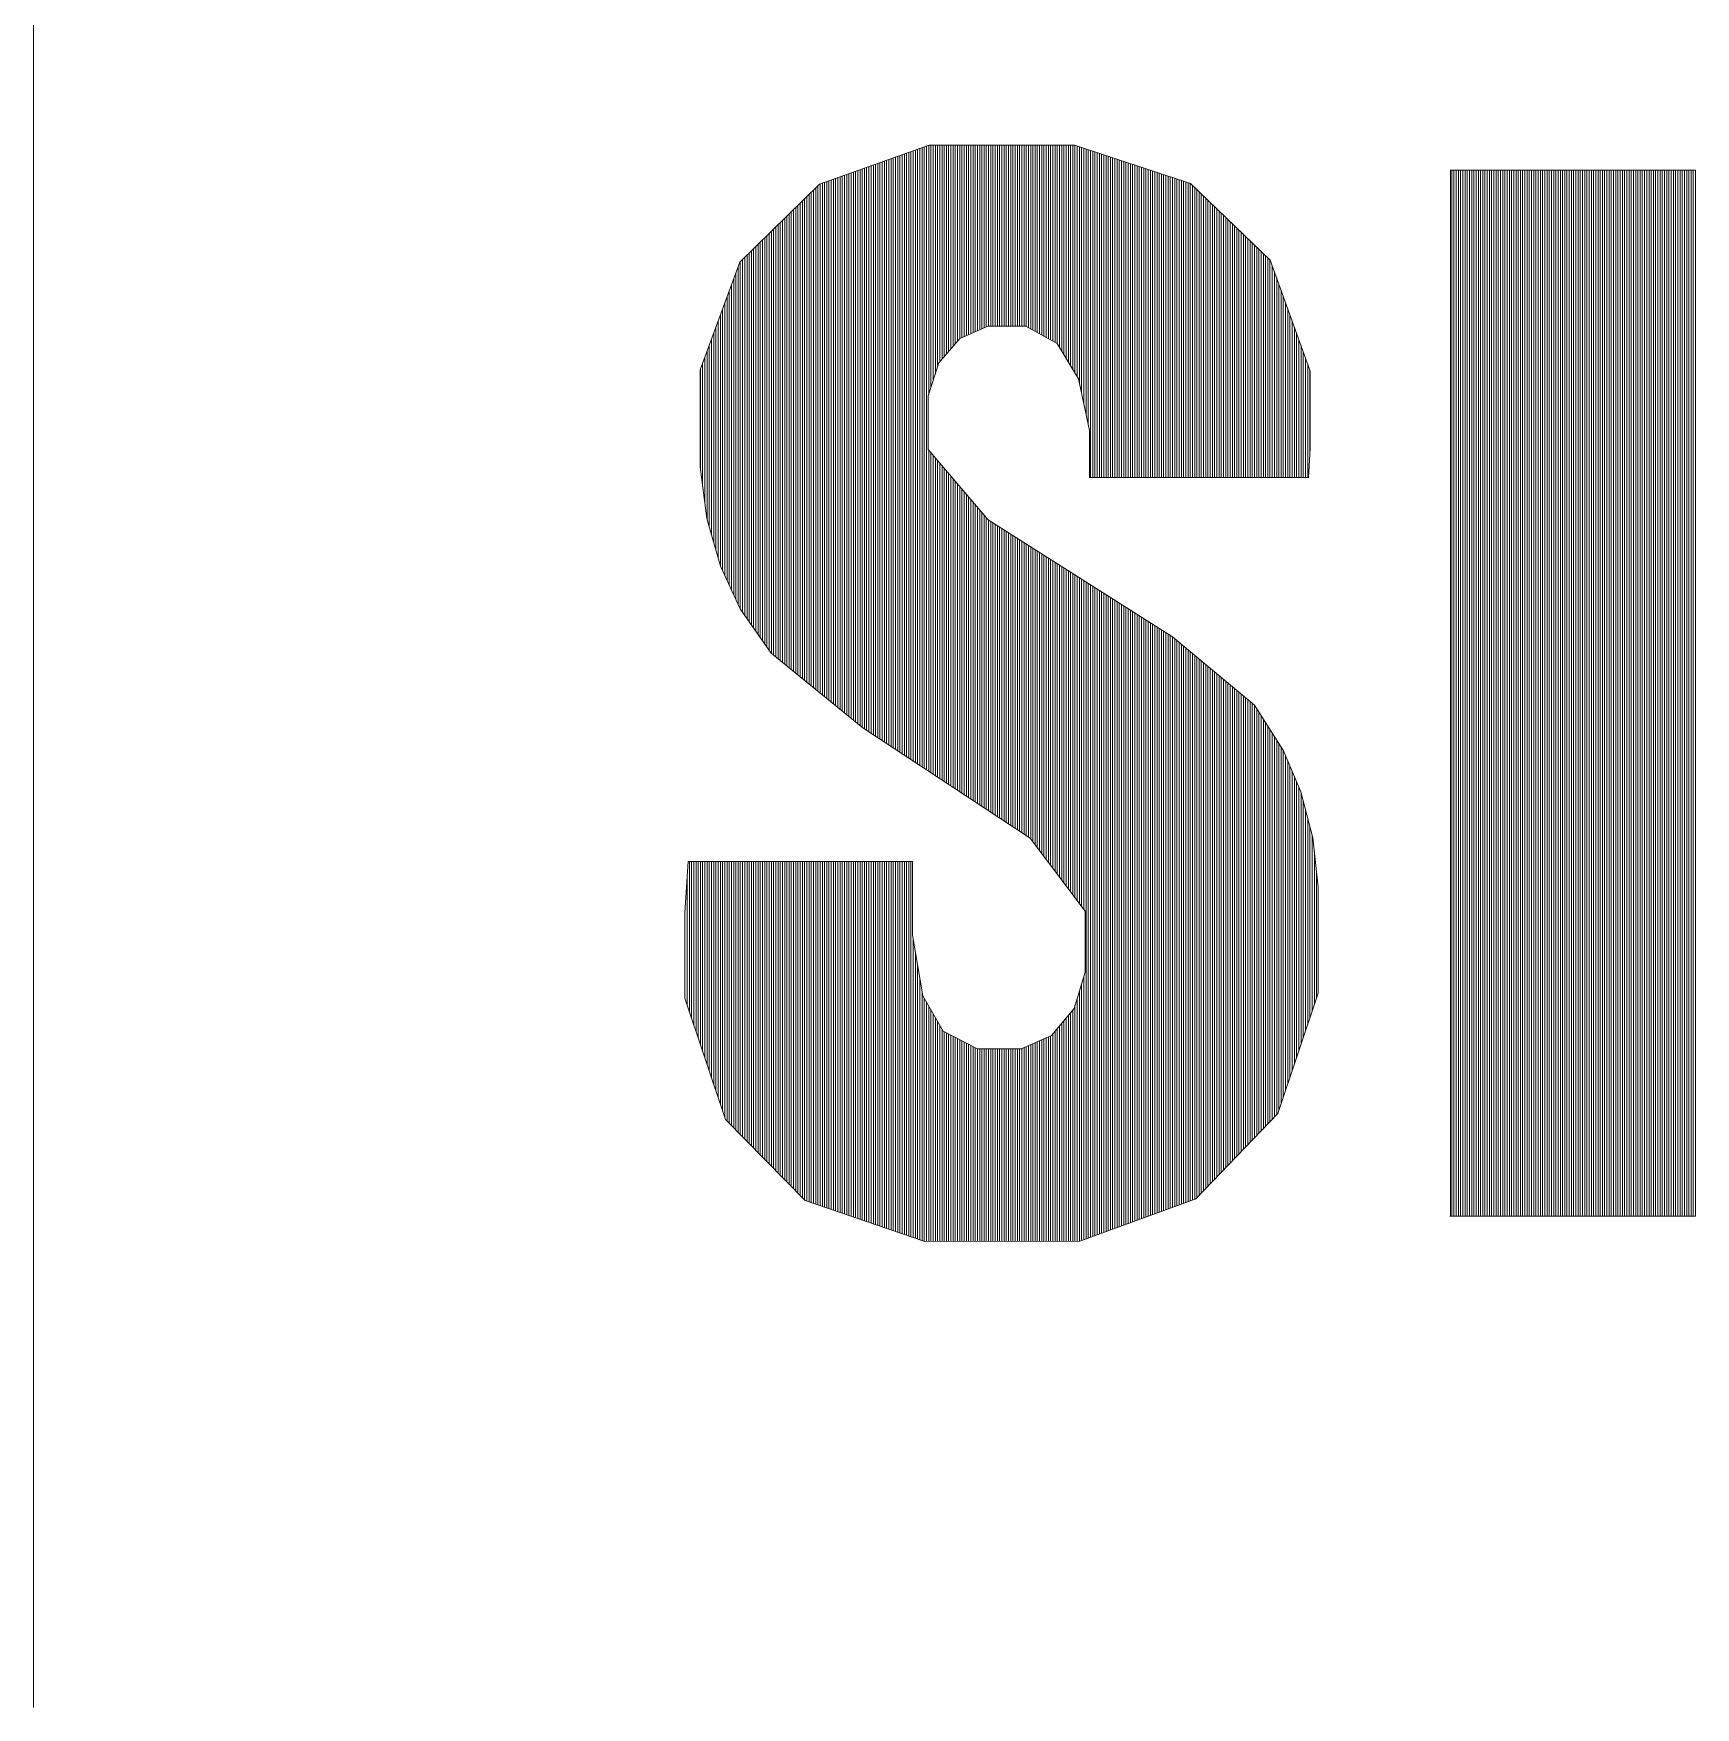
# Model space of a CAD drawing. Header units: millimetres. Extents: x 5 to 846, y 5 to 599.
# Drawn here: x 719.337 to 723.272, y 66 to 69.966 of the extents above; entities that cross this region are included whole.
import ezdxf

# ---------------------------------------------------------------- set-up
doc = ezdxf.new("R2010")
doc.units = ezdxf.units.MM
doc.linetypes.add('XKITLINE00', pattern=[0])
doc.layers.add('Outro tipo de objeto', color=7, linetype='Continuous', lineweight=0)

msp = doc.modelspace()

# ---------------------------------------------------------------- linework, layer by layer
at = {"layer": 'Outro tipo de objeto', "color": 4, "linetype": 'XKITLINE00', "lineweight": 0}
msp.add_line((719.3372, 66.0003), (719.3372, 85.0004), dxfattribs=at)
at = {"layer": 'Outro tipo de objeto', "color": 7, "linetype": 'XKITLINE00', "lineweight": 0}
for p, q in [((721.4573, 69.7014), (721.198, 69.6089)), ((721.3727, 68.2735), (721.3727, 69.6712)), ((721.3779, 68.27), (721.3779, 69.6731)), ((721.3832, 68.2666), (721.3832, 69.6749)), ((721.3884, 68.2631), (721.3884, 69.6768)), ((721.3884, 69.6768), (721.3884, 69.6768)), ((721.3937, 68.2597), (721.3937, 69.6787)), ((721.3989, 69.6806), (721.3989, 69.6806)), ((721.3989, 68.2562), (721.3989, 69.6806)), ((721.4042, 68.2528), (721.4042, 69.6824)), ((721.4042, 69.6824), (721.4042, 69.6824)), ((721.4094, 68.2493), (721.4094, 69.6843)), ((721.4146, 68.2458), (721.4146, 69.6862)), ((721.4146, 69.6862), (721.4146, 69.6862)), ((721.4199, 68.2424), (721.4199, 69.688)), ((721.4251, 68.2389), (721.4251, 69.6899)), ((721.4304, 69.6918), (721.4304, 69.6918)), ((721.4304, 68.2355), (721.4304, 69.6918)), ((721.4304, 69.6918), (721.4304, 69.6918)), ((721.4356, 68.232), (721.4356, 69.6937)), ((721.4409, 68.2286), (721.4409, 69.6955)), ((721.4461, 68.2251), (721.4461, 69.6974)), ((721.4461, 69.6974), (721.4461, 69.6974)), ((721.4514, 68.2217), (721.4514, 69.6993)), ((721.4566, 69.1104), (721.4566, 69.7011)), ((721.8018, 69.7014), (721.4573, 69.7014)), ((721.4619, 69.1268), (721.4619, 69.7014)), ((721.4671, 69.1431), (721.4671, 69.7014)), ((721.4724, 69.1595), (721.4724, 69.7014)), ((721.4724, 69.7014), (721.4724, 69.7014)), ((721.4776, 69.1759), (721.4776, 69.7014)), ((721.4829, 69.1878), (721.4829, 69.7014)), ((721.4881, 69.1939), (721.4881, 69.7014)), ((721.4934, 69.2), (721.4934, 69.7014)), ((721.4986, 69.2061), (721.4986, 69.7014)), ((721.5038, 69.2123), (721.5038, 69.7014)), ((721.5038, 69.7014), (721.5038, 69.7014)), ((721.5091, 69.2184), (721.5091, 69.7014)), ((721.5143, 69.2245), (721.5143, 69.7014)), ((721.5196, 69.2307), (721.5196, 69.7014)), ((721.5248, 69.2368), (721.5248, 69.7014)), ((721.5301, 69.2429), (721.5301, 69.7014)), ((721.5353, 69.2454), (721.5353, 69.7014)), ((721.5406, 69.2478), (721.5406, 69.7014)), ((721.5406, 69.7014), (721.5406, 69.7014)), ((721.5458, 69.2501), (721.5458, 69.7014)), ((721.5511, 69.2524), (721.5511, 69.7014)), ((721.5511, 69.7014), (721.5511, 69.7014)), ((721.5563, 69.2548), (721.5563, 69.7014)), ((721.5616, 69.2571), (721.5616, 69.7014)), ((721.5668, 69.2594), (721.5668, 69.7014)), ((721.5721, 69.2618), (721.5721, 69.7014)), ((721.5721, 69.7014), (721.5721, 69.7014)), ((721.5773, 69.2641), (721.5773, 69.7014)), ((721.5826, 69.2664), (721.5826, 69.7014)), ((721.5878, 69.2688), (721.5878, 69.7014)), ((721.593, 69.2711), (721.593, 69.7014)), ((721.5983, 69.2727), (721.5983, 69.7014)), ((721.5983, 69.7014), (721.5983, 69.7014)), ((721.6035, 69.2727), (721.6035, 69.7014)), ((721.6088, 69.2727), (721.6088, 69.7014)), ((721.614, 69.2727), (721.614, 69.7014)), ((721.6193, 69.2727), (721.6193, 69.7014)), ((721.6245, 69.2727), (721.6245, 69.7014)), ((721.6298, 69.2727), (721.6298, 69.7014)), ((721.635, 69.2727), (721.635, 69.7014)), ((721.6403, 69.2727), (721.6403, 69.7014)), ((721.6403, 69.7014), (721.6403, 69.7014)), ((721.6455, 69.2727), (721.6455, 69.7014)), ((721.6508, 69.2727), (721.6508, 69.7014)), ((721.656, 69.2727), (721.656, 69.7014)), ((721.6613, 69.2727), (721.6613, 69.7014)), ((721.6613, 69.7014), (721.6613, 69.7014)), ((721.6665, 69.2727), (721.6665, 69.7014)), ((721.6717, 69.2727), (721.6717, 69.7014)), ((721.6717, 69.7014), (721.6717, 69.7014)), ((721.677, 69.2727), (721.677, 69.7014)), ((721.677, 69.7014), (721.677, 69.7014)), ((721.6822, 69.2727), (721.6822, 69.7014)), ((721.6875, 69.2722), (721.6875, 69.7014)), ((721.6875, 69.7014), (721.6875, 69.7014)), ((721.6927, 69.2693), (721.6927, 69.7014)), ((721.698, 69.2663), (721.698, 69.7014)), ((721.7032, 69.2634), (721.7032, 69.7014)), ((721.7032, 69.7014), (721.7032, 69.7014)), ((721.7085, 69.2604), (721.7085, 69.7014)), ((721.7137, 69.2575), (721.7137, 69.7014)), ((721.719, 69.2545), (721.719, 69.7014)), ((721.7242, 69.2516), (721.7242, 69.7014)), ((721.7295, 69.2486), (721.7295, 69.7014)), ((721.7347, 69.2456), (721.7347, 69.7014)), ((721.74, 69.2427), (721.74, 69.7014)), ((721.7452, 69.2397), (721.7452, 69.7014)), ((721.7505, 69.2368), (721.7505, 69.7014)), ((721.7505, 69.7014), (721.7505, 69.7014)), ((721.7557, 69.2338), (721.7557, 69.7014)), ((721.7609, 69.2308), (721.7609, 69.7014)), ((721.7662, 69.2221), (721.7662, 69.7014)), ((721.7662, 69.7014), (721.7662, 69.7014)), ((721.7714, 69.2135), (721.7714, 69.7014)), ((721.7767, 69.2049), (721.7767, 69.7014)), ((721.7819, 69.1963), (721.7819, 69.7014)), ((721.7872, 69.1876), (721.7872, 69.7014)), ((721.7924, 69.179), (721.7924, 69.7014)), ((721.7924, 69.7014), (721.7924, 69.7014)), ((721.7977, 69.1704), (721.7977, 69.7014)), ((722.076, 69.6105), (721.8018, 69.7014)), ((721.8029, 69.1617), (721.8029, 69.701)), ((721.8082, 69.1531), (721.8082, 69.6993)), ((721.8134, 69.1386), (721.8134, 69.6975)), ((721.8187, 69.1134), (721.8187, 69.6958)), ((721.8239, 69.0882), (721.8239, 69.6941)), ((721.8292, 69.0629), (721.8292, 69.6923)), ((721.8344, 69.0377), (721.8344, 69.6906)), ((721.8396, 68.9137), (721.8396, 69.6888)), ((721.8449, 68.9137), (721.8449, 69.6871)), ((721.8449, 69.6871), (721.8449, 69.6871)), ((721.8501, 68.9137), (721.8501, 69.6854)), ((721.8554, 68.9137), (721.8554, 69.6836)), ((721.8606, 68.9137), (721.8606, 69.6819)), ((721.8659, 68.9137), (721.8659, 69.6801)), ((721.8711, 68.9137), (721.8711, 69.6784)), ((721.8764, 69.6767), (721.8764, 69.6767)), ((721.8764, 68.9137), (721.8764, 69.6767)), ((721.8816, 68.9137), (721.8816, 69.6749)), ((721.8869, 68.9137), (721.8869, 69.6732)), ((721.8921, 68.9137), (721.8921, 69.6714)), ((721.8921, 69.6714), (721.8921, 69.6714)), ((721.8974, 69.6697), (721.8974, 69.6697)), ((721.8974, 68.9137), (721.8974, 69.6697)), ((721.2572, 68.3563), (721.2572, 69.63)), ((721.2625, 68.352), (721.2625, 69.6319)), ((721.2625, 69.6319), (721.2625, 69.6319)), ((721.2677, 68.3477), (721.2677, 69.6338)), ((721.2677, 69.6338), (721.2677, 69.6338)), ((721.273, 69.6356), (721.273, 69.6356)), ((721.273, 68.3435), (721.273, 69.6356)), ((721.2782, 68.3392), (721.2782, 69.6375)), ((721.2835, 68.3349), (721.2835, 69.6394)), ((721.2887, 68.3306), (721.2887, 69.6412)), ((721.294, 69.6431), (721.294, 69.6431)), ((721.294, 68.3264), (721.294, 69.6431)), ((721.2992, 68.3221), (721.2992, 69.645)), ((721.3045, 68.3184), (721.3045, 69.6469)), ((721.3097, 68.315), (721.3097, 69.6487)), ((721.315, 69.6506), (721.315, 69.6506)), ((721.315, 68.3115), (721.315, 69.6506)), ((721.3202, 68.3081), (721.3202, 69.6525)), ((721.3255, 68.3046), (721.3255, 69.6543)), ((721.3307, 68.3012), (721.3307, 69.6562)), ((721.3359, 68.2977), (721.3359, 69.6581)), ((721.3412, 68.2942), (721.3412, 69.66)), ((721.3464, 68.2908), (721.3464, 69.6618)), ((721.3517, 68.2873), (721.3517, 69.6637)), ((721.3517, 69.6637), (721.3517, 69.6637)), ((721.3569, 68.2839), (721.3569, 69.6656)), ((721.3622, 68.2804), (721.3622, 69.6674)), ((721.3674, 68.277), (721.3674, 69.6693)), ((721.9026, 68.9137), (721.9026, 69.668)), ((721.9079, 68.9137), (721.9079, 69.6662)), ((721.9131, 68.9137), (721.9131, 69.6645)), ((721.9184, 68.9137), (721.9184, 69.6628)), ((721.9236, 68.9137), (721.9236, 69.661)), ((721.9288, 69.6593), (721.9288, 69.6593)), ((721.9288, 68.9137), (721.9288, 69.6593)), ((721.9341, 68.9137), (721.9341, 69.6575)), ((721.9341, 69.6575), (721.9341, 69.6575)), ((721.9393, 68.9137), (721.9393, 69.6558)), ((721.9393, 69.6558), (721.9393, 69.6558)), ((721.9446, 68.9137), (721.9446, 69.6541)), ((721.9446, 69.6541), (721.9446, 69.6541)), ((721.9498, 68.9137), (721.9498, 69.6523)), ((721.9551, 68.9137), (721.9551, 69.6506)), ((721.9603, 69.6488), (721.9603, 69.6488)), ((721.9603, 68.9137), (721.9603, 69.6488)), ((721.9656, 68.9137), (721.9656, 69.6471)), ((721.9656, 69.6471), (721.9656, 69.6471)), ((721.9708, 68.9137), (721.9708, 69.6454)), ((721.9708, 69.6454), (721.9708, 69.6454)), ((721.9761, 68.9137), (721.9761, 69.6436)), ((721.9761, 69.6436), (721.9761, 69.6436)), ((721.9813, 68.9137), (721.9813, 69.6419)), ((721.9866, 68.9137), (721.9866, 69.6401)), ((721.9918, 68.9137), (721.9918, 69.6384)), ((721.9971, 68.9137), (721.9971, 69.6367)), ((722.0023, 68.9137), (722.0023, 69.6349)), ((722.0023, 69.6349), (722.0023, 69.6349)), ((722.0076, 69.6332), (722.0076, 69.6332)), ((722.0076, 68.9137), (722.0076, 69.6332)), ((722.0128, 68.9137), (722.0128, 69.6314)), ((722.6918, 67.1643), (722.6918, 69.6419)), ((722.6918, 69.6419), (723.272, 69.6419)), ((722.6949, 67.1638), (722.6949, 69.6419)), ((722.7001, 67.1638), (722.7001, 69.6419)), ((722.7054, 67.1638), (722.7054, 69.6419)), ((722.7106, 67.1638), (722.7106, 69.6419)), ((722.7159, 67.1638), (722.7159, 69.6419)), ((722.7211, 67.1638), (722.7211, 69.6419)), ((722.7264, 67.1638), (722.7264, 69.6419)), ((722.7316, 67.1638), (722.7316, 69.6419)), ((722.7369, 67.1638), (722.7369, 69.6419)), ((722.7421, 67.1638), (722.7421, 69.6419)), ((722.7474, 67.1638), (722.7474, 69.6419)), ((722.7526, 67.1638), (722.7526, 69.6419)), ((722.7579, 67.1638), (722.7579, 69.6419)), ((722.7631, 67.1638), (722.7631, 69.6419)), ((722.7684, 67.1638), (722.7684, 69.6419)), ((722.7736, 67.1638), (722.7736, 69.6419)), ((722.7788, 67.1638), (722.7788, 69.6419)), ((722.7841, 67.1638), (722.7841, 69.6419)), ((722.7893, 67.1638), (722.7893, 69.6419)), ((722.7946, 67.1638), (722.7946, 69.6419)), ((722.7998, 67.1638), (722.7998, 69.6419)), ((722.8051, 67.1638), (722.8051, 69.6419)), ((722.8103, 67.1638), (722.8103, 69.6419)), ((722.8156, 67.1638), (722.8156, 69.6419)), ((722.8208, 67.1638), (722.8208, 69.6419)), ((722.8261, 67.1638), (722.8261, 69.6419)), ((722.8313, 67.1638), (722.8313, 69.6419)), ((722.8366, 67.1638), (722.8366, 69.6419)), ((722.8418, 67.1638), (722.8418, 69.6419)), ((722.8471, 67.1638), (722.8471, 69.6419)), ((722.8523, 67.1638), (722.8523, 69.6419)), ((722.8576, 67.1638), (722.8576, 69.6419)), ((722.8628, 67.1638), (722.8628, 69.6419)), ((722.868, 67.1638), (722.868, 69.6419)), ((722.8733, 67.1638), (722.8733, 69.6419)), ((722.8785, 67.1638), (722.8785, 69.6419)), ((722.8838, 67.1638), (722.8838, 69.6419)), ((722.889, 67.1638), (722.889, 69.6419)), ((722.8943, 67.1638), (722.8943, 69.6419)), ((722.8995, 67.1638), (722.8995, 69.6419)), ((722.9048, 67.1638), (722.9048, 69.6419)), ((722.91, 67.1638), (722.91, 69.6419)), ((722.9153, 67.1638), (722.9153, 69.6419)), ((722.9205, 67.1638), (722.9205, 69.6419)), ((722.9258, 67.1638), (722.9258, 69.6419)), ((722.931, 67.1638), (722.931, 69.6419)), ((722.9363, 67.1638), (722.9363, 69.6419)), ((722.9415, 67.1638), (722.9415, 69.6419)), ((722.9467, 67.1638), (722.9467, 69.6419)), ((722.952, 67.1638), (722.952, 69.6419)), ((722.9572, 67.1638), (722.9572, 69.6419)), ((722.9625, 67.1638), (722.9625, 69.6419)), ((722.9677, 67.1638), (722.9677, 69.6419)), ((722.973, 67.1638), (722.973, 69.6419)), ((722.9782, 67.1638), (722.9782, 69.6419)), ((722.9835, 67.1638), (722.9835, 69.6419)), ((722.9887, 67.1638), (722.9887, 69.6419)), ((722.994, 67.1638), (722.994, 69.6419)), ((722.9992, 67.1638), (722.9992, 69.6419)), ((723.0045, 67.1638), (723.0045, 69.6419)), ((723.0097, 67.1638), (723.0097, 69.6419)), ((723.015, 67.1638), (723.015, 69.6419)), ((723.0202, 67.1638), (723.0202, 69.6419)), ((723.0255, 67.1638), (723.0255, 69.6419)), ((723.0307, 67.1638), (723.0307, 69.6419)), ((723.0359, 67.1638), (723.0359, 69.6419)), ((723.0412, 67.1638), (723.0412, 69.6419)), ((723.0464, 67.1638), (723.0464, 69.6419)), ((723.0517, 67.1638), (723.0517, 69.6419)), ((723.0569, 67.1638), (723.0569, 69.6419)), ((723.0622, 67.1638), (723.0622, 69.6419)), ((723.0674, 67.1638), (723.0674, 69.6419)), ((723.0727, 67.1638), (723.0727, 69.6419)), ((723.0779, 67.1638), (723.0779, 69.6419)), ((723.0832, 67.1638), (723.0832, 69.6419)), ((723.0884, 67.1638), (723.0884, 69.6419)), ((723.0937, 67.1638), (723.0937, 69.6419)), ((723.0989, 67.1638), (723.0989, 69.6419)), ((723.1042, 67.1638), (723.1042, 69.6419)), ((723.1094, 67.1638), (723.1094, 69.6419)), ((723.1146, 67.1638), (723.1146, 69.6419)), ((723.1199, 67.1638), (723.1199, 69.6419)), ((723.1251, 67.1638), (723.1251, 69.6419)), ((723.1304, 67.1638), (723.1304, 69.6419)), ((723.1356, 67.1638), (723.1356, 69.6419)), ((723.1409, 67.1638), (723.1409, 69.6419)), ((723.1461, 67.1638), (723.1461, 69.6419)), ((723.1514, 67.1638), (723.1514, 69.6419)), ((723.1566, 67.1638), (723.1566, 69.6419)), ((723.1619, 67.1638), (723.1619, 69.6419)), ((723.1671, 67.1638), (723.1671, 69.6419)), ((723.1724, 67.1638), (723.1724, 69.6419)), ((723.1776, 67.1638), (723.1776, 69.6419)), ((723.1829, 67.1638), (723.1829, 69.6419)), ((723.1881, 67.1638), (723.1881, 69.6419)), ((723.1934, 67.1638), (723.1934, 69.6419)), ((723.1986, 67.1638), (723.1986, 69.6419)), ((723.2038, 67.1638), (723.2038, 69.6419)), ((723.2091, 67.1638), (723.2091, 69.6419)), ((723.2143, 67.1638), (723.2143, 69.6419)), ((723.2196, 67.1638), (723.2196, 69.6419)), ((723.2248, 67.1638), (723.2248, 69.6419)), ((723.2301, 67.1638), (723.2301, 69.6419)), ((723.2353, 67.1638), (723.2353, 69.6419)), ((723.2406, 67.1638), (723.2406, 69.6419)), ((723.2458, 67.1638), (723.2458, 69.6419)), ((723.2511, 67.1638), (723.2511, 69.6419)), ((723.2563, 67.1638), (723.2563, 69.6419)), ((723.2616, 67.1638), (723.2616, 69.6419)), ((723.2668, 67.1638), (723.2668, 69.6419)), ((723.272, 69.6419), (723.272, 67.1638)), ((721.198, 69.6089), (721.0096, 69.4239)), ((721.1838, 68.4161), (721.1838, 69.5949)), ((721.1838, 69.5949), (721.1838, 69.5949)), ((721.189, 68.4118), (721.189, 69.6001)), ((721.1943, 68.4076), (721.1943, 69.6052)), ((721.1943, 69.6052), (721.1943, 69.6052)), ((721.1995, 68.4033), (721.1995, 69.6094)), ((721.1995, 69.6094), (721.1995, 69.6094)), ((721.2048, 68.399), (721.2048, 69.6113)), ((721.21, 68.3947), (721.21, 69.6132)), ((721.2153, 68.3905), (721.2153, 69.615)), ((721.2205, 68.3862), (721.2205, 69.6169)), ((721.2258, 68.3819), (721.2258, 69.6188)), ((721.231, 68.3777), (721.231, 69.6207)), ((721.2363, 68.3734), (721.2363, 69.6225)), ((721.2415, 68.3691), (721.2415, 69.6244)), ((721.2467, 68.3648), (721.2467, 69.6263)), ((721.252, 68.3606), (721.252, 69.6281)), ((722.018, 68.9137), (722.018, 69.6297)), ((722.018, 69.6297), (722.018, 69.6297)), ((722.0233, 68.9137), (722.0233, 69.628)), ((722.0285, 68.9137), (722.0285, 69.6262)), ((722.0285, 69.6262), (722.0285, 69.6262)), ((722.0338, 68.9137), (722.0338, 69.6245)), ((722.039, 68.9137), (722.039, 69.6227)), ((722.039, 69.6227), (722.039, 69.6227)), ((722.0443, 68.9137), (722.0443, 69.621)), ((722.0443, 69.621), (722.0443, 69.621)), ((722.0495, 68.9137), (722.0495, 69.6193)), ((722.0548, 68.9137), (722.0548, 69.6175)), ((722.0548, 69.6175), (722.0548, 69.6175)), ((722.06, 68.9137), (722.06, 69.6158)), ((722.06, 69.6158), (722.06, 69.6158)), ((722.0653, 68.9137), (722.0653, 69.6141)), ((722.0705, 68.9137), (722.0705, 69.6123)), ((722.0758, 69.6106), (722.0758, 69.6106)), ((722.0758, 68.9137), (722.0758, 69.6106)), ((722.0758, 69.6106), (722.0758, 69.6106)), ((722.2652, 69.4289), (722.076, 69.6105)), ((722.081, 68.9137), (722.081, 69.6057)), ((722.081, 69.6057), (722.081, 69.6057)), ((722.0863, 68.9137), (722.0863, 69.6007)), ((722.0915, 68.9137), (722.0915, 69.5956)), ((722.0915, 69.5956), (722.0915, 69.5956)), ((722.0967, 68.9137), (722.0967, 69.5906)), ((721.1418, 68.4503), (721.1418, 69.5537)), ((721.1418, 69.5537), (721.1418, 69.5537)), ((721.1471, 68.446), (721.1471, 69.5589)), ((721.1523, 68.4418), (721.1523, 69.564)), ((721.1576, 68.4375), (721.1576, 69.5692)), ((721.1628, 68.4332), (721.1628, 69.5743)), ((721.1628, 69.5743), (721.1628, 69.5743)), ((721.168, 68.4289), (721.168, 69.5795)), ((721.168, 69.5795), (721.168, 69.5795)), ((721.1733, 68.4247), (721.1733, 69.5846)), ((721.1785, 68.4204), (721.1785, 69.5898)), ((721.1785, 69.5898), (721.1785, 69.5898)), ((722.102, 68.9137), (722.102, 69.5855)), ((722.1072, 68.9137), (722.1072, 69.5805)), ((722.1072, 69.5805), (722.1072, 69.5805)), ((722.1125, 68.9137), (722.1125, 69.5755)), ((722.1177, 68.9137), (722.1177, 69.5704)), ((722.123, 68.9137), (722.123, 69.5654)), ((722.123, 69.5654), (722.123, 69.5654)), ((722.1282, 68.9137), (722.1282, 69.5604)), ((722.1335, 68.9137), (722.1335, 69.5553)), ((722.1335, 69.5553), (722.1335, 69.5553)), ((721.0998, 68.4845), (721.0998, 69.5125)), ((721.1051, 68.4802), (721.1051, 69.5177)), ((721.1103, 68.4759), (721.1103, 69.5228)), ((721.1103, 69.5228), (721.1103, 69.5228)), ((721.1156, 68.4717), (721.1156, 69.528)), ((721.1208, 68.4674), (721.1208, 69.5331)), ((721.1208, 69.5331), (721.1208, 69.5331)), ((721.1261, 68.4631), (721.1261, 69.5383)), ((721.1313, 68.4588), (721.1313, 69.5434)), ((721.1313, 69.5434), (721.1313, 69.5434)), ((721.1366, 68.4546), (721.1366, 69.5486)), ((722.1387, 68.9137), (722.1387, 69.5503)), ((722.144, 68.9137), (722.144, 69.5453)), ((722.1492, 68.9137), (722.1492, 69.5402)), ((722.1545, 68.9137), (722.1545, 69.5352)), ((722.1545, 69.5352), (722.1545, 69.5352)), ((722.1597, 68.9137), (722.1597, 69.5302)), ((722.1597, 69.5302), (722.1597, 69.5302)), ((722.165, 68.9137), (722.165, 69.5251)), ((722.165, 69.5251), (722.165, 69.5251)), ((722.1702, 69.5201), (722.1702, 69.5201)), ((722.1702, 68.9137), (722.1702, 69.5201)), ((722.1755, 68.9137), (722.1755, 69.515)), ((722.1755, 69.515), (722.1755, 69.515)), ((721.0631, 69.4765), (721.0631, 69.4765)), ((721.0631, 68.5271), (721.0631, 69.4765)), ((721.0631, 69.4765), (721.0631, 69.4765)), ((721.0684, 68.5196), (721.0684, 69.4816)), ((721.0684, 69.4816), (721.0684, 69.4816)), ((721.0736, 68.5121), (721.0736, 69.4868)), ((721.0788, 68.5046), (721.0788, 69.4919)), ((721.0788, 69.4919), (721.0788, 69.4919)), ((721.0841, 68.4973), (721.0841, 69.4971)), ((721.0893, 68.493), (721.0893, 69.5022)), ((721.0893, 69.5022), (721.0893, 69.5022)), ((721.0946, 68.4888), (721.0946, 69.5074)), ((722.1807, 69.51), (722.1807, 69.51)), ((722.1807, 68.9137), (722.1807, 69.51)), ((722.1859, 68.9137), (722.1859, 69.505)), ((722.1912, 68.9137), (722.1912, 69.4999)), ((722.1964, 68.9137), (722.1964, 69.4949)), ((722.2017, 68.9137), (722.2017, 69.4899)), ((722.2069, 69.4848), (722.2069, 69.4848)), ((722.2069, 68.9137), (722.2069, 69.4848)), ((722.2122, 68.9137), (722.2122, 69.4798)), ((722.2122, 69.4798), (722.2122, 69.4798)), ((722.2174, 68.9137), (722.2174, 69.4748)), ((722.2174, 69.4748), (722.2174, 69.4748)), ((721.0211, 68.5871), (721.0211, 69.4352)), ((721.0211, 69.4352), (721.0211, 69.4352)), ((721.0264, 68.5796), (721.0264, 69.4404)), ((721.0264, 69.4404), (721.0264, 69.4404)), ((721.0316, 68.5721), (721.0316, 69.4455)), ((721.0369, 68.5646), (721.0369, 69.4507)), ((721.0369, 69.4507), (721.0369, 69.4507)), ((721.0421, 68.5571), (721.0421, 69.4558)), ((721.0474, 68.5496), (721.0474, 69.461)), ((721.0526, 68.5421), (721.0526, 69.4661)), ((721.0579, 68.5346), (721.0579, 69.4713)), ((722.2227, 68.9137), (722.2227, 69.4697)), ((722.2279, 68.9137), (722.2279, 69.4647)), ((722.2332, 68.9137), (722.2332, 69.4596)), ((722.2384, 69.4546), (722.2384, 69.4546)), ((722.2384, 68.9137), (722.2384, 69.4546)), ((722.2437, 68.9137), (722.2437, 69.4496)), ((722.2437, 69.4496), (722.2437, 69.4496)), ((722.2489, 68.9137), (722.2489, 69.4445)), ((722.2542, 68.9137), (722.2542, 69.4395)), ((722.2542, 69.4395), (722.2542, 69.4395)), ((722.2594, 68.9137), (722.2594, 69.4345)), ((722.2594, 69.4345), (722.2594, 69.4345)), ((721.0096, 69.4239), (720.9153, 69.1689)), ((721.0001, 68.6246), (721.0001, 69.3984)), ((721.0054, 68.6132), (721.0054, 69.4126)), ((721.0106, 68.602), (721.0106, 69.4249)), ((721.0106, 69.4249), (721.0106, 69.4249)), ((721.0159, 69.4301), (721.0159, 69.4301)), ((721.0159, 68.5946), (721.0159, 69.4301)), ((722.2646, 68.9137), (722.2646, 69.4294)), ((722.36, 69.1657), (722.2652, 69.4289)), ((722.2699, 68.9137), (722.2699, 69.4158)), ((722.2699, 69.4158), (722.2699, 69.4158)), ((722.2751, 68.9137), (722.2751, 69.4012)), ((720.9844, 68.6588), (720.9844, 69.3558)), ((720.9896, 68.6474), (720.9896, 69.37)), ((720.9896, 69.37), (720.9896, 69.37)), ((720.9949, 68.636), (720.9949, 69.3842)), ((722.2804, 68.9137), (722.2804, 69.3867)), ((722.2856, 68.9137), (722.2856, 69.3721)), ((722.2856, 69.3721), (722.2856, 69.3721)), ((722.2909, 68.9137), (722.2909, 69.3575)), ((722.2909, 69.3575), (722.2909, 69.3575)), ((720.9687, 68.693), (720.9687, 69.3132)), ((720.9739, 68.6816), (720.9739, 69.3274)), ((720.9792, 69.3416), (720.9792, 69.3416)), ((720.9792, 68.6702), (720.9792, 69.3416)), ((722.2961, 68.9137), (722.2961, 69.3429)), ((722.3014, 68.9137), (722.3014, 69.3284)), ((722.3066, 68.9137), (722.3066, 69.3138)), ((720.9582, 68.723), (720.9582, 69.2848)), ((720.9634, 68.7046), (720.9634, 69.299)), ((722.3119, 68.9137), (722.3119, 69.2992)), ((722.3171, 68.9137), (722.3171, 69.2847)), ((722.3171, 69.2847), (722.3171, 69.2847)), ((720.9424, 68.7783), (720.9424, 69.2422)), ((720.9424, 69.2422), (720.9424, 69.2422)), ((720.9477, 68.7598), (720.9477, 69.2564)), ((720.9529, 68.7414), (720.9529, 69.2706)), ((721.4806, 69.1851), (721.5304, 69.2432)), ((721.5304, 69.2432), (721.5966, 69.2727)), ((721.5966, 69.2727), (721.6867, 69.2727)), ((721.6867, 69.2727), (721.7608, 69.2309)), ((722.3224, 68.9137), (722.3224, 69.2701)), ((722.3276, 68.9137), (722.3276, 69.2555)), ((722.3329, 68.9137), (722.3329, 69.241)), ((722.3329, 69.241), (722.3329, 69.241)), ((720.9267, 68.8531), (720.9267, 69.1996)), ((720.9319, 68.8151), (720.9319, 69.2138)), ((720.9372, 68.7967), (720.9372, 69.228)), ((721.7608, 69.2309), (721.8116, 69.1475)), ((722.3381, 68.9137), (722.3381, 69.2264)), ((722.3434, 68.9137), (722.3434, 69.2118)), ((722.3434, 69.2118), (722.3434, 69.2118)), ((722.3486, 68.9137), (722.3486, 69.1972)), ((720.9153, 69.1689), (720.9153, 68.939)), ((720.9162, 68.9326), (720.9162, 69.1712)), ((720.9214, 68.8928), (720.9214, 69.1854)), ((721.4555, 69.107), (721.4806, 69.1851)), ((722.3538, 68.9137), (722.3538, 69.1827)), ((722.3591, 68.9679), (722.3591, 69.1681)), ((722.3591, 69.1681), (722.3591, 69.1681)), ((722.36, 68.9827), (722.36, 69.1657)), ((721.8116, 69.1475), (721.837, 69.025)), ((721.4555, 68.9804), (721.4555, 69.107)), ((721.837, 69.025), (721.837, 68.9138)), ((721.5976, 68.8134), (721.4555, 68.9804)), ((721.4566, 68.2182), (721.4566, 68.9791)), ((721.4566, 68.9791), (721.4566, 68.9791)), ((721.4619, 68.2147), (721.4619, 68.973)), ((721.4671, 68.2113), (721.4671, 68.9668)), ((721.4671, 68.9668), (721.4671, 68.9668)), ((721.4724, 68.2078), (721.4724, 68.9606)), ((722.3559, 68.9137), (722.36, 68.9827)), ((720.9153, 68.939), (720.9315, 68.8166)), ((721.4776, 68.2044), (721.4776, 68.9545)), ((721.4829, 68.2009), (721.4829, 68.9483)), ((721.4881, 68.1975), (721.4881, 68.9421)), ((721.4934, 68.194), (721.4934, 68.936)), ((721.4986, 68.1905), (721.4986, 68.9298)), ((721.5038, 68.1871), (721.5038, 68.9236)), ((721.5091, 68.1836), (721.5091, 68.9175)), ((721.5143, 68.1802), (721.5143, 68.9113)), ((721.5196, 68.1767), (721.5196, 68.9051)), ((721.5248, 68.1733), (721.5248, 68.899)), ((721.5301, 68.1698), (721.5301, 68.8928)), ((721.5353, 68.1664), (721.5353, 68.8866)), ((721.5406, 68.1629), (721.5406, 68.8805)), ((721.8362, 68.9137), (722.3559, 68.9137)), ((721.5458, 68.1594), (721.5458, 68.8743)), ((721.5511, 68.156), (721.5511, 68.8681)), ((721.5563, 68.1525), (721.5563, 68.862)), ((721.5616, 68.1491), (721.5616, 68.8558)), ((721.5668, 68.1456), (721.5668, 68.8496)), ((721.5721, 68.1422), (721.5721, 68.8435)), ((721.5773, 68.1387), (721.5773, 68.8373)), ((720.9315, 68.8166), (720.9636, 68.7041)), ((721.5826, 68.1352), (721.5826, 68.8311)), ((721.5878, 68.1318), (721.5878, 68.825)), ((721.593, 68.1283), (721.593, 68.8188)), ((722.0336, 68.5368), (721.5976, 68.8134)), ((721.5983, 68.1249), (721.5983, 68.813)), ((721.6035, 68.1214), (721.6035, 68.8096)), ((721.6088, 68.118), (721.6088, 68.8063)), ((721.6088, 68.8063), (721.6088, 68.8063)), ((721.614, 68.1145), (721.614, 68.803)), ((721.6193, 68.111), (721.6193, 68.7997)), ((721.6245, 68.1076), (721.6245, 68.7963)), ((721.6245, 68.7963), (721.6245, 68.7963)), ((721.6298, 68.1041), (721.6298, 68.793)), ((721.6298, 68.793), (721.6298, 68.793)), ((721.635, 68.1007), (721.635, 68.7897)), ((721.635, 68.7897), (721.635, 68.7897)), ((721.6403, 68.0972), (721.6403, 68.7863)), ((721.6455, 68.0938), (721.6455, 68.783)), ((721.6508, 68.0903), (721.6508, 68.7797)), ((721.656, 68.0869), (721.656, 68.7764)), ((721.6613, 68.0834), (721.6613, 68.773)), ((721.6665, 68.0799), (721.6665, 68.7697)), ((721.6717, 68.0765), (721.6717, 68.7664)), ((721.6717, 68.7664), (721.6717, 68.7664)), ((721.677, 68.073), (721.677, 68.763)), ((721.6822, 68.0696), (721.6822, 68.7597)), ((721.6875, 68.0661), (721.6875, 68.7564)), ((721.6927, 68.0627), (721.6927, 68.7531)), ((721.698, 68.0586), (721.698, 68.7497)), ((721.7032, 68.0516), (721.7032, 68.7464)), ((721.7085, 68.0446), (721.7085, 68.7431)), ((721.7137, 68.0377), (721.7137, 68.7397)), ((721.719, 68.0307), (721.719, 68.7364)), ((721.7242, 68.0237), (721.7242, 68.7331)), ((721.7295, 68.0167), (721.7295, 68.7298)), ((721.7347, 68.0098), (721.7347, 68.7264)), ((721.74, 68.0028), (721.74, 68.7231)), ((721.7452, 67.9958), (721.7452, 68.7198)), ((720.9636, 68.7041), (721.0103, 68.6025)), ((721.7505, 67.9889), (721.7505, 68.7164)), ((721.7557, 67.9819), (721.7557, 68.7131)), ((721.7609, 67.9749), (721.7609, 68.7098)), ((721.7662, 67.9679), (721.7662, 68.7065)), ((721.7714, 67.961), (721.7714, 68.7031)), ((721.7767, 67.954), (721.7767, 68.6998)), ((721.7819, 67.947), (721.7819, 68.6965)), ((721.7872, 67.94), (721.7872, 68.6931)), ((721.7924, 67.9331), (721.7924, 68.6898)), ((721.7977, 67.9261), (721.7977, 68.6865)), ((721.8029, 67.9191), (721.8029, 68.6832)), ((721.8082, 67.9121), (721.8082, 68.6798)), ((721.8134, 67.9052), (721.8134, 68.6765)), ((721.8187, 67.8982), (721.8187, 68.6732)), ((721.8239, 67.8912), (721.8239, 68.6698)), ((721.8292, 67.11), (721.8292, 68.6665)), ((721.8344, 67.1119), (721.8344, 68.6632)), ((721.8396, 67.1138), (721.8396, 68.6599)), ((721.8449, 67.1157), (721.8449, 68.6565)), ((721.8501, 67.1177), (721.8501, 68.6532)), ((721.8554, 67.1196), (721.8554, 68.6499)), ((721.8606, 67.1215), (721.8606, 68.6465)), ((721.8659, 67.1234), (721.8659, 68.6432)), ((721.8711, 67.1253), (721.8711, 68.6399)), ((721.0103, 68.6025), (721.0838, 68.4975)), ((721.8764, 67.1272), (721.8764, 68.6366)), ((721.8816, 67.1292), (721.8816, 68.6332)), ((721.8869, 67.1311), (721.8869, 68.6299)), ((721.8921, 67.133), (721.8921, 68.6266)), ((721.8974, 67.1349), (721.8974, 68.6232)), ((721.9026, 67.1368), (721.9026, 68.6199)), ((721.9079, 67.1387), (721.9079, 68.6166)), ((721.9131, 67.1406), (721.9131, 68.6133)), ((721.9184, 67.1426), (721.9184, 68.6099)), ((721.9236, 67.1445), (721.9236, 68.6066)), ((721.9288, 67.1464), (721.9288, 68.6033)), ((721.9341, 67.1483), (721.9341, 68.5999)), ((721.9393, 67.1502), (721.9393, 68.5966)), ((721.9446, 67.1521), (721.9446, 68.5933)), ((721.9498, 67.1541), (721.9498, 68.59)), ((721.9551, 67.156), (721.9551, 68.5866)), ((721.9603, 67.1579), (721.9603, 68.5833)), ((721.9656, 67.1598), (721.9656, 68.58)), ((721.9708, 67.1617), (721.9708, 68.5766)), ((721.9761, 67.1636), (721.9761, 68.5733)), ((721.9813, 67.1655), (721.9813, 68.57)), ((721.9866, 67.1675), (721.9866, 68.5666)), ((721.9918, 67.1694), (721.9918, 68.5633)), ((721.9971, 67.1713), (721.9971, 68.56)), ((722.0023, 67.1732), (722.0023, 68.5567)), ((722.0076, 67.1751), (722.0076, 68.5533)), ((722.0128, 67.177), (722.0128, 68.55)), ((722.018, 67.1789), (722.018, 68.5467)), ((722.0233, 67.1809), (722.0233, 68.5433)), ((722.0285, 67.1828), (722.0285, 68.54)), ((722.228, 68.3742), (722.0336, 68.5368)), ((722.0338, 67.1847), (722.0338, 68.5366)), ((722.039, 67.1866), (722.039, 68.5323)), ((722.0443, 67.1885), (722.0443, 68.5279)), ((722.0495, 67.1904), (722.0495, 68.5235)), ((721.0838, 68.4975), (721.3006, 68.321)), ((722.0548, 67.1924), (722.0548, 68.5191)), ((722.06, 67.1943), (722.06, 68.5147)), ((722.0653, 67.1962), (722.0653, 68.5103)), ((722.0705, 67.1981), (722.0705, 68.5059)), ((722.0758, 67.2), (722.0758, 68.5015)), ((722.081, 67.2019), (722.081, 68.4971)), ((722.0863, 67.2038), (722.0863, 68.4928)), ((722.0915, 67.2072), (722.0915, 68.4884)), ((722.0967, 67.2127), (722.0967, 68.484)), ((722.102, 67.2181), (722.102, 68.4796)), ((722.1072, 67.2236), (722.1072, 68.4752)), ((722.1125, 67.2291), (722.1125, 68.4708)), ((722.1177, 67.2346), (722.1177, 68.4664)), ((722.123, 67.2401), (722.123, 68.462)), ((722.1282, 67.2455), (722.1282, 68.4576)), ((722.1335, 67.251), (722.1335, 68.4533)), ((722.1387, 67.2565), (722.1387, 68.4489)), ((722.144, 67.262), (722.144, 68.4445)), ((722.1492, 67.2675), (722.1492, 68.4401)), ((722.1545, 67.2729), (722.1545, 68.4357)), ((722.1597, 67.2784), (722.1597, 68.4313)), ((722.165, 67.2839), (722.165, 68.4269)), ((722.1702, 67.2894), (722.1702, 68.4225)), ((722.1755, 67.2949), (722.1755, 68.4181)), ((722.1807, 67.3004), (722.1807, 68.4138)), ((722.1859, 67.3058), (722.1859, 68.4094)), ((722.1912, 67.3113), (722.1912, 68.405)), ((722.1964, 67.3168), (722.1964, 68.4006)), ((722.2017, 67.3223), (722.2017, 68.3962)), ((722.2069, 67.3278), (722.2069, 68.3918)), ((722.2122, 67.3332), (722.2122, 68.3874)), ((722.2174, 67.3387), (722.2174, 68.383)), ((722.2227, 67.3442), (722.2227, 68.3786)), ((722.2279, 67.3497), (722.2279, 68.3743)), ((722.2963, 68.2663), (722.228, 68.3742)), ((722.2332, 67.3552), (722.2332, 68.366)), ((722.2384, 67.3606), (722.2384, 68.3577)), ((722.2437, 67.3661), (722.2437, 68.3494)), ((722.2489, 67.3716), (722.2489, 68.3412)), ((722.2542, 67.3771), (722.2542, 68.3329)), ((722.2594, 67.3826), (722.2594, 68.3246)), ((721.3006, 68.321), (721.6971, 68.0598)), ((722.2646, 67.388), (722.2646, 68.3163)), ((722.2699, 67.3935), (722.2699, 68.308)), ((722.2751, 67.399), (722.2751, 68.2997)), ((722.2804, 67.4045), (722.2804, 68.2915)), ((722.2856, 67.4151), (722.2856, 68.2832)), ((722.2909, 67.4307), (722.2909, 68.2749)), ((722.2961, 67.4463), (722.2961, 68.2666)), ((722.3373, 68.169), (722.2963, 68.2663)), ((722.3014, 67.4619), (722.3014, 68.2543)), ((722.3066, 67.4775), (722.3066, 68.2418)), ((722.3119, 67.4932), (722.3119, 68.2294)), ((722.3171, 67.5088), (722.3171, 68.2169)), ((722.3224, 67.5244), (722.3224, 68.2045)), ((722.3276, 67.54), (722.3276, 68.192)), ((722.3329, 67.5556), (722.3329, 68.1796)), ((722.366, 68.0603), (722.3373, 68.169)), ((722.3381, 67.5712), (722.3381, 68.1659)), ((722.3434, 67.5869), (722.3434, 68.1461)), ((722.3486, 67.6025), (722.3486, 68.1262)), ((722.3538, 67.6181), (722.3538, 68.1063)), ((722.3591, 67.6337), (722.3591, 68.0865)), ((721.6971, 68.0598), (721.8271, 67.887)), ((722.3643, 67.6493), (722.3643, 68.0666)), ((722.3788, 67.9438), (722.366, 68.0603)), ((722.3696, 67.6649), (722.3696, 68.0278)), ((722.3696, 68.0278), (722.3696, 68.0278)), ((720.887, 68.004), (720.8794, 67.8828)), ((720.8847, 67.6644), (720.8847, 67.968)), ((721.4183, 68.004), (720.887, 68.004)), ((720.89, 67.6487), (720.89, 68.004)), ((720.8952, 67.633), (720.8952, 68.004)), ((720.9005, 67.6173), (720.9005, 68.004)), ((720.9057, 67.6016), (720.9057, 68.004)), ((720.9109, 67.5859), (720.9109, 68.004)), ((720.9162, 67.5702), (720.9162, 68.004)), ((720.9214, 67.5544), (720.9214, 68.004)), ((720.9267, 67.5387), (720.9267, 68.004)), ((720.9319, 67.523), (720.9319, 68.004)), ((720.9372, 67.5073), (720.9372, 68.004)), ((720.9424, 67.4916), (720.9424, 68.004)), ((720.9477, 67.4759), (720.9477, 68.004)), ((720.9529, 67.4602), (720.9529, 68.004)), ((720.9582, 67.4444), (720.9582, 68.004)), ((720.9634, 67.4287), (720.9634, 68.004)), ((720.9687, 67.413), (720.9687, 68.004)), ((720.9739, 67.3973), (720.9739, 68.004)), ((720.9792, 67.3893), (720.9792, 68.004)), ((720.9844, 67.384), (720.9844, 68.004)), ((720.9896, 67.3786), (720.9896, 68.004)), ((720.9949, 67.3733), (720.9949, 68.004)), ((721.0001, 67.3679), (721.0001, 68.004)), ((721.0054, 67.3626), (721.0054, 68.004)), ((721.0106, 67.3572), (721.0106, 68.004)), ((721.0159, 67.3519), (721.0159, 68.004)), ((721.0211, 67.3466), (721.0211, 68.004)), ((721.0264, 67.3412), (721.0264, 68.004)), ((721.0316, 67.3359), (721.0316, 68.004)), ((721.0369, 67.3305), (721.0369, 68.004)), ((721.0421, 67.3252), (721.0421, 68.004)), ((721.0474, 67.3198), (721.0474, 68.004)), ((721.0526, 67.3145), (721.0526, 68.004)), ((721.0579, 67.3091), (721.0579, 68.004)), ((721.0631, 67.3038), (721.0631, 68.004)), ((721.0684, 67.2985), (721.0684, 68.004)), ((721.0736, 67.2931), (721.0736, 68.004)), ((721.0788, 67.2878), (721.0788, 68.004)), ((721.0841, 67.2824), (721.0841, 68.004)), ((721.0893, 67.2771), (721.0893, 68.004)), ((721.0946, 67.2717), (721.0946, 68.004)), ((721.0998, 67.2664), (721.0998, 68.004)), ((721.1051, 67.261), (721.1051, 68.004)), ((721.1103, 67.2557), (721.1103, 68.004)), ((721.1156, 67.2503), (721.1156, 68.004)), ((721.1208, 67.245), (721.1208, 68.004)), ((721.1261, 67.2397), (721.1261, 68.004)), ((721.1313, 67.2343), (721.1313, 68.004)), ((721.1366, 67.229), (721.1366, 68.004)), ((721.1418, 67.2236), (721.1418, 68.004)), ((721.1471, 67.2183), (721.1471, 68.004)), ((721.1523, 67.2129), (721.1523, 68.004)), ((721.1576, 67.2076), (721.1576, 68.004)), ((721.1628, 67.2022), (721.1628, 68.004)), ((721.168, 67.1997), (721.168, 68.004)), ((721.1733, 67.1979), (721.1733, 68.004)), ((721.1785, 67.1961), (721.1785, 68.004)), ((721.1838, 67.1943), (721.1838, 68.004)), ((721.189, 67.1925), (721.189, 68.004)), ((721.1943, 67.1907), (721.1943, 68.004)), ((721.1995, 67.1889), (721.1995, 68.004)), ((721.2048, 67.1871), (721.2048, 68.004)), ((721.21, 67.1853), (721.21, 68.004)), ((721.2153, 67.1836), (721.2153, 68.004)), ((721.2205, 67.1818), (721.2205, 68.004)), ((721.2258, 67.18), (721.2258, 68.004)), ((721.231, 67.1782), (721.231, 68.004)), ((721.2363, 67.1764), (721.2363, 68.004)), ((721.2415, 67.1746), (721.2415, 68.004)), ((721.2467, 67.1728), (721.2467, 68.004)), ((721.252, 67.171), (721.252, 68.004)), ((721.2572, 67.1692), (721.2572, 68.004)), ((721.2625, 67.1674), (721.2625, 68.004)), ((721.2677, 67.1656), (721.2677, 68.004)), ((721.273, 67.1639), (721.273, 68.004)), ((721.2782, 67.1621), (721.2782, 68.004)), ((721.2835, 67.1603), (721.2835, 68.004)), ((721.2887, 67.1585), (721.2887, 68.004)), ((721.294, 67.1567), (721.294, 68.004)), ((721.2992, 67.1549), (721.2992, 68.004)), ((721.3045, 67.1531), (721.3045, 68.004)), ((721.3097, 67.1513), (721.3097, 68.004)), ((721.315, 67.1495), (721.315, 68.004)), ((721.3202, 67.1477), (721.3202, 68.004)), ((721.3255, 67.146), (721.3255, 68.004)), ((721.3307, 67.1442), (721.3307, 68.004)), ((721.3359, 67.1424), (721.3359, 68.004)), ((721.3412, 67.1406), (721.3412, 68.004)), ((721.3464, 67.1388), (721.3464, 68.004)), ((721.3517, 67.137), (721.3517, 68.004)), ((721.3569, 67.1352), (721.3569, 68.004)), ((721.3622, 67.1334), (721.3622, 68.004)), ((721.3674, 67.1316), (721.3674, 68.004)), ((721.3727, 67.1298), (721.3727, 68.004)), ((721.3779, 67.128), (721.3779, 68.004)), ((721.3832, 67.1263), (721.3832, 68.004)), ((721.3884, 67.1245), (721.3884, 68.004)), ((721.3937, 67.1227), (721.3937, 68.004)), ((721.3989, 67.1209), (721.3989, 68.004)), ((721.4042, 67.1191), (721.4042, 68.004)), ((721.4094, 67.1173), (721.4094, 68.004)), ((721.4146, 67.1155), (721.4146, 68.004)), ((721.4183, 67.8299), (721.4183, 68.004)), ((722.3748, 67.6806), (722.3748, 67.9802)), ((722.3788, 67.6925), (722.3788, 67.9438)), ((721.8271, 67.887), (721.8271, 67.7423)), ((720.8794, 67.8828), (720.8794, 67.6803)), ((721.4425, 67.686), (721.4183, 67.8299)), ((721.4199, 67.1137), (721.4199, 67.8203)), ((721.4251, 67.1119), (721.4251, 67.7891)), ((721.4304, 67.1101), (721.4304, 67.7579)), ((721.8271, 67.7423), (721.8006, 67.656)), ((721.8239, 67.1081), (721.8239, 67.7319)), ((721.4356, 67.1084), (721.4356, 67.7267)), ((721.4409, 67.1066), (721.4409, 67.6954)), ((721.8134, 67.1047), (721.8134, 67.6978)), ((721.8187, 67.1062), (721.8187, 67.7149)), ((722.283, 67.4072), (722.3788, 67.6925)), ((720.8794, 67.6803), (720.9752, 67.3933)), ((721.4907, 67.6024), (721.4425, 67.686)), ((721.4461, 67.1048), (721.4461, 67.6797)), ((721.4514, 67.1044), (721.4514, 67.6706)), ((721.4566, 67.1044), (721.4566, 67.6615)), ((721.4619, 67.1044), (721.4619, 67.6524)), ((721.8006, 67.656), (721.7475, 67.5924)), ((721.7977, 67.1047), (721.7977, 67.6525)), ((721.8029, 67.1047), (721.8029, 67.6636)), ((721.8082, 67.1047), (721.8082, 67.6807)), ((721.4671, 67.1044), (721.4671, 67.6433)), ((721.4724, 67.1044), (721.4724, 67.6342)), ((721.4776, 67.1044), (721.4776, 67.6251)), ((721.4829, 67.1044), (721.4829, 67.6161)), ((721.7609, 67.1047), (721.7609, 67.6085)), ((721.7662, 67.1047), (721.7662, 67.6148)), ((721.7714, 67.1047), (721.7714, 67.6211)), ((721.7767, 67.1047), (721.7767, 67.6274)), ((721.7819, 67.1047), (721.7819, 67.6337)), ((721.7872, 67.1047), (721.7872, 67.6399)), ((721.7924, 67.1047), (721.7924, 67.6462)), ((721.4881, 67.1044), (721.4881, 67.607)), ((721.5719, 67.5606), (721.4907, 67.6024)), ((721.4934, 67.1044), (721.4934, 67.6011)), ((721.4986, 67.1044), (721.4986, 67.5984)), ((721.5038, 67.1044), (721.5038, 67.5957)), ((721.5091, 67.1044), (721.5091, 67.593)), ((721.5143, 67.1044), (721.5143, 67.5903)), ((721.5196, 67.1044), (721.5196, 67.5876)), ((721.5248, 67.1044), (721.5248, 67.5849)), ((721.5301, 67.1044), (721.5301, 67.5822)), ((721.5353, 67.1044), (721.5353, 67.5795)), ((721.5406, 67.1045), (721.5406, 67.5768)), ((721.5458, 67.1045), (721.5458, 67.5741)), ((721.5511, 67.1045), (721.5511, 67.5714)), ((721.5563, 67.1045), (721.5563, 67.5687)), ((721.7475, 67.5924), (721.6751, 67.5606)), ((721.6927, 67.1046), (721.6927, 67.5684)), ((721.698, 67.1046), (721.698, 67.5707)), ((721.7032, 67.1046), (721.7032, 67.573)), ((721.7085, 67.1046), (721.7085, 67.5753)), ((721.7137, 67.1046), (721.7137, 67.5776)), ((721.719, 67.1046), (721.719, 67.5799)), ((721.7242, 67.1046), (721.7242, 67.5822)), ((721.7295, 67.1046), (721.7295, 67.5845)), ((721.7347, 67.1047), (721.7347, 67.5868)), ((721.74, 67.1047), (721.74, 67.5891)), ((721.7452, 67.1047), (721.7452, 67.5914)), ((721.7505, 67.1047), (721.7505, 67.596)), ((721.7557, 67.1047), (721.7557, 67.6023)), ((721.5616, 67.1045), (721.5616, 67.566)), ((721.5668, 67.1045), (721.5668, 67.5633)), ((721.6751, 67.5606), (721.5719, 67.5606)), ((721.5721, 67.1045), (721.5721, 67.5606)), ((721.5773, 67.1045), (721.5773, 67.5606)), ((721.5826, 67.1045), (721.5826, 67.5606)), ((721.5878, 67.1045), (721.5878, 67.5606)), ((721.593, 67.1045), (721.593, 67.5606)), ((721.5983, 67.1045), (721.5983, 67.5606)), ((721.6035, 67.1045), (721.6035, 67.5606)), ((721.6088, 67.1045), (721.6088, 67.5606)), ((721.614, 67.1045), (721.614, 67.5606)), ((721.6193, 67.1045), (721.6193, 67.5606)), ((721.6245, 67.1045), (721.6245, 67.5606)), ((721.6298, 67.1045), (721.6298, 67.5606)), ((721.635, 67.1046), (721.635, 67.5606)), ((721.6403, 67.1046), (721.6403, 67.5606)), ((721.6455, 67.1046), (721.6455, 67.5606)), ((721.6508, 67.1046), (721.6508, 67.5606)), ((721.656, 67.1046), (721.656, 67.5606)), ((721.6613, 67.1046), (721.6613, 67.5606)), ((721.6665, 67.1046), (721.6665, 67.5606)), ((721.6717, 67.1046), (721.6717, 67.5606)), ((721.677, 67.1046), (721.677, 67.5615)), ((721.6822, 67.1046), (721.6822, 67.5638)), ((721.6875, 67.1046), (721.6875, 67.5661)), ((720.9752, 67.3933), (721.164, 67.2011)), ((722.0894, 67.205), (722.283, 67.4072)), ((721.164, 67.2011), (721.4473, 67.1044)), ((721.8147, 67.1047), (722.0894, 67.205)), ((723.272, 67.1638), (722.6901, 67.1638)), ((721.4473, 67.1044), (721.8147, 67.1047))]:
    msp.add_line(p, q, dxfattribs=at)

doc.saveas('drawing.dxf')
